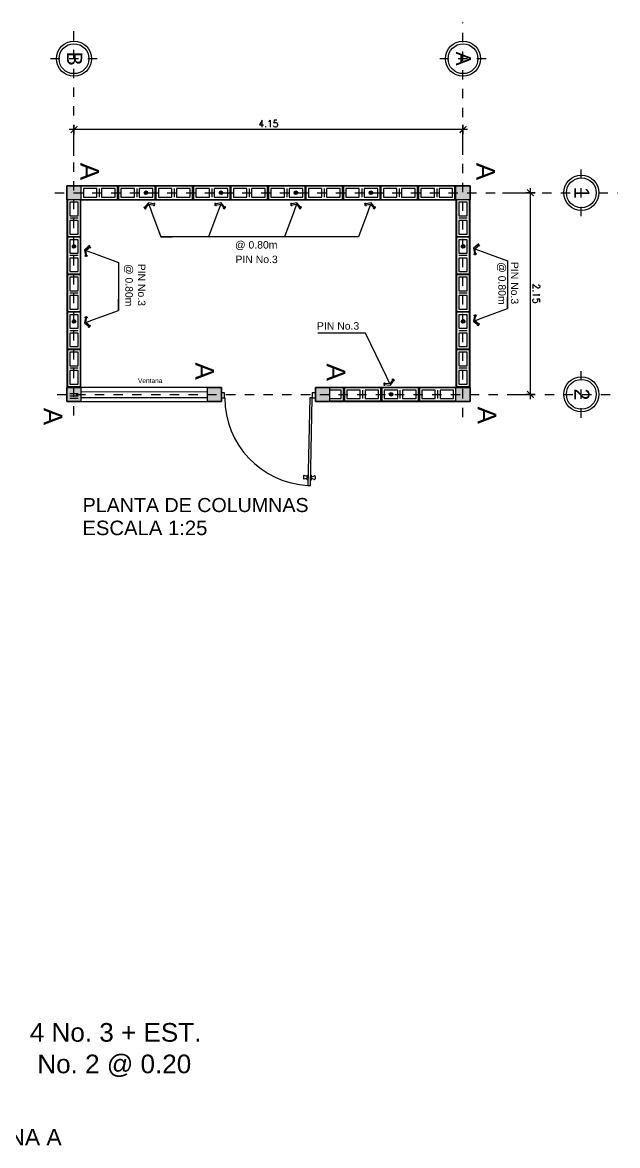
# Model space of a CAD drawing. Header units: metres. Extents: x -0.3 to 26.7, y -6.4 to 6.5.
# Drawn here: x 13.56 to 19.91, y -5.43 to 6.55 of the extents above; entities that cross this region are included whole.
import ezdxf

# ---------------------------------------------------------------- set-up
doc = ezdxf.new("R2010")
doc.units = ezdxf.units.M
doc.linetypes.add('IMPORT-PDF_IMPORT', pattern=[1, 0.8, -0.2])
doc.layers.add('00', color=250, linetype='Continuous')
doc.layers.add('CUARTO DE BOMBAS_dwg _2_', color=8, linetype='Continuous', lineweight=9, true_color=0x767676)
for name, color, linetype, lineweight in [('PDF_Geometry', 7, 'Continuous', 9), ('PDF_Solid Fills', 7, 'Continuous', 9), ('PDF_Text', 7, 'Continuous', 9)]:
    doc.layers.add(name, color=color, linetype=linetype, lineweight=lineweight)
doc.styles.add('Arial', font='arial.ttf', dxfattribs={"height": 0.162037})
doc.styles.add('Arial_1', font='arial.ttf', dxfattribs={"height": 0.05})
doc.styles.add('Arial_2', font='arial.ttf', dxfattribs={"height": 7.958448})
doc.styles.add('Arial_5', font='arial.ttf', dxfattribs={"height": 2.000196})
doc.styles.add('Arial_6', font='arial.ttf', dxfattribs={"height": 6.00065})
doc.styles.add('Arial_8', font='arial.ttf', dxfattribs={"height": 6.964226})
doc.styles.add('Arial_B', font='arial.ttf', dxfattribs={"height": 6.190271})

# ---------------------------------------------------------------- blocks, each defined once
blk = doc.blocks.new('CUARTO DE BOMBAS_dwg _2_-1318126-Leyenda 2')
at = {"layer": 'PDF_Solid Fills'}
for points in [[(-116.9, 214.54), (-114.06, 217.37), (-114.4, 217.71), (-117.24, 214.92)], [(49.13, 214.54), (51.93, 217.37), (51.59, 217.71), (48.75, 214.92)], [(-112.67, 186.17), (-112.67, 192.14), (-118.68, 192.14), (-118.68, 186.17)], [(53.37, 186.17), (53.37, 192.14), (47.35, 192.14), (47.35, 186.17)], [(-85.15, 188.37), (-84.77, 188.37), (-84.68, 188.42), (-84.64, 188.42), (-84.47, 188.5), (-84.39, 188.59), (-84.35, 188.67), (-84.3, 188.71), (-84.26, 188.8), (-84.22, 188.84), (-84.18, 188.92), (-84.18, 189.39), (-84.22, 189.47), (-84.26, 189.52), (-84.3, 189.6), (-84.35, 189.64), (-84.39, 189.73), (-84.47, 189.81), (-84.64, 189.9), (-84.68, 189.9), (-84.77, 189.94), (-85.15, 189.94), (-85.23, 189.9), (-85.28, 189.9), (-85.36, 189.86), (-85.4, 189.81), (-85.49, 189.77), (-85.53, 189.73), (-85.57, 189.64), (-85.62, 189.6), (-85.66, 189.52), (-85.7, 189.47), (-85.74, 189.39), (-85.74, 188.92), (-85.7, 188.84), (-85.66, 188.8), (-85.62, 188.71), (-85.57, 188.67), (-85.53, 188.59), (-85.49, 188.54), (-85.4, 188.5), (-85.36, 188.46), (-85.28, 188.42), (-85.23, 188.42)], [(-52.77, 188.37), (-52.72, 188.42), (-52.64, 188.42), (-52.55, 188.46), (-52.51, 188.5), (-52.43, 188.54), (-52.38, 188.59), (-52.34, 188.67), (-52.3, 188.71), (-52.26, 188.8), (-52.21, 188.84), (-52.17, 188.92), (-52.17, 189.39), (-52.21, 189.47), (-52.26, 189.52), (-52.3, 189.6), (-52.34, 189.64), (-52.38, 189.73), (-52.43, 189.77), (-52.51, 189.81), (-52.55, 189.86), (-52.64, 189.9), (-52.72, 189.9), (-52.77, 189.94), (-53.15, 189.94), (-53.23, 189.9), (-53.27, 189.9), (-53.36, 189.86), (-53.4, 189.81), (-53.48, 189.77), (-53.53, 189.73), (-53.57, 189.64), (-53.61, 189.6), (-53.65, 189.52), (-53.7, 189.47), (-53.74, 189.39), (-53.74, 188.92), (-53.7, 188.84), (-53.65, 188.8), (-53.61, 188.71), (-53.57, 188.67), (-53.53, 188.59), (-53.48, 188.54), (-53.4, 188.5), (-53.36, 188.46), (-53.27, 188.42), (-53.23, 188.42), (-53.15, 188.37)], [(-20.76, 188.37), (-20.72, 188.42), (-20.63, 188.42), (-20.55, 188.46), (-20.51, 188.5), (-20.42, 188.54), (-20.38, 188.59), (-20.34, 188.67), (-20.3, 188.71), (-20.25, 188.8), (-20.21, 188.84), (-20.17, 188.92), (-20.17, 189.39), (-20.21, 189.47), (-20.25, 189.52), (-20.3, 189.6), (-20.34, 189.64), (-20.38, 189.73), (-20.42, 189.77), (-20.51, 189.81), (-20.55, 189.86), (-20.63, 189.9), (-20.72, 189.9), (-20.76, 189.94), (-21.14, 189.94), (-21.23, 189.9), (-21.27, 189.9), (-21.35, 189.86), (-21.4, 189.81), (-21.48, 189.77), (-21.52, 189.73), (-21.57, 189.64), (-21.61, 189.6), (-21.65, 189.52), (-21.69, 189.47), (-21.73, 189.39), (-21.73, 188.92), (-21.69, 188.84), (-21.65, 188.8), (-21.61, 188.71), (-21.57, 188.67), (-21.52, 188.59), (-21.48, 188.54), (-21.4, 188.5), (-21.35, 188.46), (-21.27, 188.42), (-21.23, 188.42), (-21.14, 188.37)], [(10.86, 188.37), (11.24, 188.37), (11.29, 188.42), (11.37, 188.42), (11.45, 188.46), (11.5, 188.5), (11.58, 188.54), (11.62, 188.59), (11.67, 188.67), (11.71, 188.71), (11.75, 188.8), (11.79, 188.84), (11.79, 188.92), (11.84, 189.01), (11.84, 189.31), (11.79, 189.39), (11.79, 189.47), (11.75, 189.52), (11.71, 189.6), (11.67, 189.64), (11.62, 189.73), (11.58, 189.77), (11.5, 189.81), (11.45, 189.86), (11.37, 189.9), (11.29, 189.9), (11.24, 189.94), (10.86, 189.94), (10.78, 189.9), (10.74, 189.9), (10.65, 189.86), (10.61, 189.81), (10.52, 189.77), (10.48, 189.73), (10.44, 189.64), (10.4, 189.6), (10.35, 189.52), (10.31, 189.47), (10.27, 189.39), (10.27, 188.92), (10.31, 188.84), (10.35, 188.8), (10.4, 188.71), (10.44, 188.67), (10.48, 188.59), (10.52, 188.54), (10.61, 188.5), (10.65, 188.46), (10.74, 188.42), (10.78, 188.42)], [(80.37, 187.57), (80.71, 187.91), (77.88, 190.74), (77.54, 190.41)], [(-115.88, 165.47), (-115.42, 165.47), (-115.38, 165.51), (-115.21, 165.6), (-115.12, 165.68), (-115.04, 165.73), (-115, 165.81), (-114.95, 165.85), (-114.91, 165.94), (-114.91, 166.02), (-114.87, 166.06), (-114.87, 166.45), (-114.91, 166.53), (-114.91, 166.57), (-114.95, 166.66), (-115, 166.7), (-115.04, 166.78), (-115.12, 166.83), (-115.21, 166.91), (-115.38, 167), (-115.42, 167.04), (-115.88, 167.04), (-115.97, 167), (-116.01, 166.95), (-116.1, 166.91), (-116.14, 166.87), (-116.22, 166.83), (-116.27, 166.78), (-116.31, 166.7), (-116.35, 166.66), (-116.39, 166.57), (-116.43, 166.53), (-116.43, 166.36), (-116.48, 166.23), (-116.43, 166.15), (-116.43, 166.02), (-116.35, 165.85), (-116.31, 165.81), (-116.27, 165.73), (-116.22, 165.68), (-116.14, 165.64), (-116.1, 165.6), (-116.01, 165.56), (-115.97, 165.51)], [(50.57, 165.47), (50.66, 165.51), (50.7, 165.56), (50.78, 165.6), (50.83, 165.64), (50.91, 165.68), (50.95, 165.73), (50.99, 165.81), (51.04, 165.85), (51.12, 166.02), (51.12, 166.06), (51.16, 166.15), (51.16, 166.36), (51.12, 166.45), (51.12, 166.53), (51.08, 166.57), (51.04, 166.66), (50.99, 166.7), (50.95, 166.78), (50.91, 166.83), (50.83, 166.87), (50.78, 166.91), (50.7, 166.95), (50.66, 167), (50.57, 167.04), (50.11, 167.04), (50.06, 167), (49.98, 166.95), (49.94, 166.91), (49.85, 166.87), (49.64, 166.66), (49.64, 166.57), (49.6, 166.53), (49.56, 166.45), (49.56, 166.06), (49.6, 166.02), (49.64, 165.94), (49.64, 165.85), (49.85, 165.64), (49.94, 165.6), (49.98, 165.56), (50.06, 165.51), (50.11, 165.47)], [(-115.88, 133.47), (-115.42, 133.47), (-115.38, 133.51), (-115.21, 133.59), (-115.12, 133.68), (-115.04, 133.72), (-115, 133.81), (-114.95, 133.85), (-114.91, 133.93), (-114.91, 134.02), (-114.87, 134.06), (-114.87, 134.44), (-114.91, 134.53), (-114.91, 134.57), (-114.95, 134.65), (-115, 134.7), (-115.04, 134.78), (-115.12, 134.82), (-115.21, 134.91), (-115.38, 134.99), (-115.42, 135.03), (-115.88, 135.03), (-115.97, 134.99), (-116.01, 134.95), (-116.1, 134.91), (-116.14, 134.86), (-116.22, 134.82), (-116.27, 134.78), (-116.31, 134.7), (-116.35, 134.65), (-116.39, 134.57), (-116.43, 134.53), (-116.43, 134.36), (-116.48, 134.23), (-116.43, 134.14), (-116.43, 134.02), (-116.35, 133.85), (-116.31, 133.81), (-116.27, 133.72), (-116.22, 133.68), (-116.14, 133.64), (-116.1, 133.59), (-116.01, 133.55), (-115.97, 133.51)], [(50.57, 133.47), (50.66, 133.51), (50.7, 133.55), (50.78, 133.59), (50.83, 133.64), (50.91, 133.68), (50.95, 133.72), (50.99, 133.81), (51.04, 133.85), (51.12, 134.02), (51.12, 134.06), (51.16, 134.14), (51.16, 134.36), (51.12, 134.44), (51.12, 134.53), (51.08, 134.57), (51.04, 134.65), (50.99, 134.7), (50.95, 134.78), (50.91, 134.82), (50.83, 134.86), (50.78, 134.91), (50.7, 134.95), (50.66, 134.99), (50.57, 135.03), (50.11, 135.03), (50.06, 134.99), (49.98, 134.95), (49.94, 134.91), (49.85, 134.86), (49.64, 134.65), (49.64, 134.57), (49.6, 134.53), (49.56, 134.44), (49.56, 134.06), (49.6, 134.02), (49.64, 133.93), (49.64, 133.85), (49.85, 133.64), (49.94, 133.59), (49.98, 133.55), (50.06, 133.51), (50.11, 133.47)], [(-112.67, 100.15), (-112.67, 106.16), (-118.68, 106.16), (-118.68, 100.15)], [(-52.64, 100.15), (-52.64, 106.16), (-58.65, 106.16), (-58.65, 100.15)], [(-6.66, 100.15), (-6.66, 106.16), (-12.63, 106.16), (-12.63, 100.15)], [(53.37, 100.15), (53.37, 106.16), (47.35, 106.16), (47.35, 100.15)], [(19.84, 102.35), (19.88, 102.39), (19.96, 102.44), (20.05, 102.44), (20.13, 102.48), (20.18, 102.56), (20.26, 102.65), (20.3, 102.73), (20.35, 102.78), (20.39, 102.86), (20.43, 102.9), (20.43, 103.37), (20.39, 103.45), (20.35, 103.5), (20.3, 103.58), (20.26, 103.62), (20.22, 103.71), (20.13, 103.79), (19.88, 103.92), (19.75, 103.92), (19.67, 103.96), (19.54, 103.92), (19.37, 103.92), (19.33, 103.88), (19.24, 103.83), (19.2, 103.79), (19.12, 103.75), (19.08, 103.71), (19.03, 103.62), (18.99, 103.58), (18.95, 103.5), (18.91, 103.45), (18.86, 103.37), (18.86, 102.9), (18.91, 102.86), (18.95, 102.78), (18.99, 102.73), (19.03, 102.65), (19.24, 102.44), (19.33, 102.44), (19.37, 102.39), (19.46, 102.35)], [(80.37, 101.55), (80.71, 101.93), (77.88, 104.72), (77.54, 104.38)]]:
    blk.add_hatch(color=256, dxfattribs=at).paths.add_polyline_path(points)
at = {"layer": 'PDF_Geometry', "linetype": 'IMPORT-PDF_IMPORT'}
for p, q in [((-115.67, 94.1), (-115.67, 261.82)), ((50.36, 93.46), (50.36, 261.82)), ((-105.72, 246.33), (-125.62, 246.33)), ((60.31, 246.33), (40.41, 246.33)), ((100.86, 179.19), (100.86, 199.13)), ((-123.84, 189.14), (116.32, 189.14)), ((100.86, 93.21), (100.86, 113.1)), ((-122.78, 103.16), (116.32, 103.16))]:
    blk.add_line(p, q, dxfattribs=at)
at = {"layer": 'PDF_Geometry', "color": 7}
for p, q in [((-104.88, 190.96), (-104.88, 187.36)), ((-88.88, 190.96), (-88.88, 187.36)), ((-72.87, 190.96), (-72.87, 187.36)), ((-56.87, 190.96), (-56.87, 187.36)), ((-40.87, 190.96), (-40.87, 187.36)), ((-24.87, 190.96), (-24.87, 187.36)), ((-8.87, 190.96), (-8.87, 187.36)), ((7.14, 190.96), (7.14, 187.36)), ((23.14, 190.96), (23.14, 187.36)), ((39.14, 190.96), (39.14, 187.36)), ((-85.87, 183.17), (-84.81, 182.32)), ((-81.38, 184.82), (-81.64, 183.46)), ((-55.35, 184.82), (-55.09, 183.46)), ((-50.9, 183.17), (-51.96, 182.32)), ((-23, 184.82), (-22.79, 183.46)), ((-18.56, 183.17), (-19.62, 182.32)), ((8.62, 184.82), (8.87, 183.46)), ((13.06, 183.17), (12.01, 182.32)), ((-113.85, 178.34), (-117.45, 178.34)), ((52.14, 178.34), (48.58, 178.34)), ((-109.53, 166.66), (-108.65, 165.6)), ((54.85, 162.97), (56.2, 163.19)), ((56.5, 167.42), (57.39, 166.36)), ((-113.85, 162.34), (-117.45, 162.34)), ((-111.19, 162.21), (-109.79, 162.47)), ((52.14, 162.34), (48.58, 162.34)), ((-113.85, 146.34), (-117.45, 146.34)), ((52.14, 146.34), (48.58, 146.34)), ((-111.19, 136.13), (-109.79, 135.92)), ((54.85, 136.9), (56.2, 136.68)), ((-113.85, 130.33), (-117.45, 130.33)), ((-109.53, 131.69), (-108.65, 132.75)), ((52.14, 130.33), (48.58, 130.33)), ((56.5, 132.45), (57.39, 133.51)), ((-113.85, 114.33), (-117.45, 114.33)), ((52.14, 114.33), (48.58, 114.33)), ((16.87, 106.84), (17, 108.24)), ((21.15, 108.91), (20.05, 109.68)), ((-113.85, 103.37), (-117.45, 103.37)), ((-113.85, 102.35), (-117.45, 102.35)), ((-113.85, 101.34), (-117.45, 101.34)), ((-112.67, 104.43), (-58.65, 104.3)), ((-112.67, 101.89), (-58.65, 101.89)), ((7.56, 101.38), (7.56, 104.93)), ((23.56, 101.38), (23.56, 104.93)), ((39.56, 101.38), (39.56, 104.93)), ((-17.67, 68.27), (-17.71, 67.22)), ((-16.1, 68.06), (-17.37, 68.49)), ((-16.1, 67.38), (-17.37, 66.96)), ((-14.33, 68.02), (-13.06, 68.4)), ((-14.33, 67.34), (-13.06, 66.88)), ((-12.72, 68.19), (-12.76, 67.09))]:
    blk.add_line(p, q, dxfattribs=at)
at = {"layer": 'PDF_Geometry', "color": 7, "flags": 128}
for points in [[(52.35, 216.14), (48.37, 216.14), (-113.64, 216.14), (-117.66, 216.14)], [(-115.67, 204.88), (-115.67, 218.13), (-115.67, 214.16)], [(-35.32, 217.16), (-35.32, 220.12), (-36.55, 218.13), (-34.73, 218.13)], [(-32.53, 219.57), (-32.28, 219.7), (-31.94, 220.12), (-31.94, 217.16)], [(-29.02, 220.12), (-30.24, 220.12), (-30.33, 218.85), (-30.24, 218.98), (-29.86, 219.15), (-29.48, 219.15), (-29.14, 218.98), (-28.89, 218.73), (-28.76, 218.3), (-28.76, 218.01), (-28.89, 217.58), (-29.14, 217.29), (-29.48, 217.16), (-29.86, 217.16), (-30.24, 217.29), (-30.33, 217.41), (-30.46, 217.71)], [(50.36, 205.35), (50.36, 218.13), (50.36, 214.16)], [(67.25, 189.14), (81.14, 189.14), (77.11, 189.14)], [(79.1, 101.17), (79.1, 105.15), (79.1, 187.15), (79.1, 191.17)], [(-81.04, 184.31), (-83.92, 184.82), (-85.79, 182.53)], [(-85.45, 182.24), (-83.75, 184.31), (-81.09, 183.84)], [(-83.75, 184.31), (-82.53, 181.05), (-78.55, 170.3), (-73.72, 170.3)], [(-53.02, 184.31), (-54.2, 181.05), (-58.18, 170.3), (-78.55, 170.3)], [(-20.68, 184.31), (-21.86, 181.05), (-25.84, 170.3), (-67.16, 170.3)], [(-50.94, 182.53), (-52.81, 184.82), (-55.73, 184.31)], [(-55.64, 183.84), (-53.02, 184.31), (-51.28, 182.24)], [(10.95, 184.31), (9.76, 181.05), (5.78, 170.3), (-35.54, 170.3)], [(-18.6, 182.53), (-20.51, 184.82), (-23.39, 184.31)], [(-23.3, 183.84), (-20.68, 184.31), (-18.98, 182.24)], [(13.02, 182.53), (11.16, 184.82), (8.24, 184.31)], [(8.32, 183.84), (10.95, 184.31), (12.68, 182.24)], [(-108.86, 166.61), (-111.14, 164.75), (-110.64, 161.83)], [(-110.17, 161.92), (-110.64, 164.54), (-108.56, 166.23)], [(-110.64, 164.54), (-107.38, 163.35), (-96.62, 159.38), (-96.62, 139.01)], [(57.13, 167.38), (54.89, 165.51), (55.35, 162.59)], [(55.82, 162.68), (55.4, 165.3), (57.43, 167)], [(55.4, 165.3), (58.61, 164.12), (69.37, 160.14), (69.37, 139.78)], [(82.41, 149.94), (82.53, 149.94), (82.83, 149.81), (82.96, 149.68), (83.13, 149.43), (83.13, 148.96), (82.96, 148.71), (82.83, 148.58), (82.53, 148.45), (82.28, 148.45), (81.98, 148.58), (81.56, 148.83), (80.12, 150.02), (80.12, 148.33)], [(-110.64, 133.81), (-107.38, 135.03), (-96.62, 139.01), (-96.62, 143.84)], [(55.4, 134.57), (58.61, 135.8), (69.37, 139.78), (69.37, 144.6)], [(82.53, 146.04), (82.7, 145.79), (83.13, 145.41), (80.12, 145.41)], [(83.13, 142.53), (83.13, 143.71), (81.81, 143.84), (81.98, 143.71), (82.11, 143.37), (82.11, 142.99), (81.98, 142.61), (81.69, 142.4), (81.26, 142.27), (80.97, 142.27), (80.54, 142.4), (80.25, 142.61), (80.12, 142.99), (80.12, 143.37), (80.25, 143.71), (80.42, 143.84), (80.67, 143.97)], [(-110.64, 136.52), (-111.14, 133.64), (-108.86, 131.77)], [(-108.56, 132.11), (-110.64, 133.81), (-110.17, 136.43)], [(55.35, 137.28), (54.89, 134.4), (57.13, 132.54)], [(57.43, 132.87), (55.4, 134.57), (55.82, 137.19)], [(19.16, 107.6), (17.68, 110.73), (8.79, 129.32), (-11.57, 129.32)], [(-6.66, 100.36), (-0.65, 100.36), (-0.65, 105.95), (-6.66, 105.95)], [(16.45, 107.35), (19.37, 107.14), (21.06, 109.55)], [(20.68, 109.8), (19.16, 107.6), (16.49, 107.81)], [(-6.66, 101.38), (-1.67, 101.38), (-1.67, 104.93), (-6.66, 104.93)], [(69.66, 103.16), (81.14, 103.16), (77.11, 103.16)], [(-15.77, 66.75), (-16.1, 66.75), (-16.06, 68.65), (-15.72, 68.65)], [(-14.71, 66.75), (-14.33, 66.71), (-14.33, 68.61), (-14.66, 68.61)]]:
    blk.add_lwpolyline(points, dxfattribs=at)
for points in [[(-33.88, 217.41), (-33.97, 217.29), (-33.88, 217.16), (-33.76, 217.29)], [(-118.68, 186.17), (-118.68, 192.14), (-112.67, 192.14), (-112.67, 186.17)], [(47.35, 106.16), (-12.63, 106.16), (-12.63, 100.15), (53.37, 100.15), (53.37, 192.14), (-118.68, 192.14), (-118.68, 100.15), (-52.64, 100.15), (-52.64, 106.16), (-112.67, 106.16), (-112.67, 186.17), (47.35, 186.17)], [(-112.67, 186.34), (-97.05, 186.34), (-97.05, 191.97), (-112.67, 191.97)], [(-96.67, 186.34), (-81.04, 186.34), (-81.04, 191.97), (-96.67, 191.97)], [(-80.66, 186.34), (-65.04, 186.34), (-65.04, 191.97), (-80.66, 191.97)], [(-64.66, 186.34), (-49.04, 186.34), (-49.04, 191.97), (-64.66, 191.97)], [(-48.66, 186.34), (-33.04, 186.34), (-33.04, 191.97), (-48.66, 191.97)], [(-32.66, 186.34), (-17.04, 186.34), (-17.04, 191.97), (-32.66, 191.97)], [(-16.65, 186.34), (-1.03, 186.34), (-1.03, 191.97), (-16.65, 191.97)], [(-0.65, 186.34), (14.97, 186.34), (14.97, 191.97), (-0.65, 191.97)], [(15.35, 186.34), (30.97, 186.34), (30.97, 191.97), (15.35, 191.97)], [(31.35, 186.34), (46.93, 186.34), (46.93, 191.97), (31.35, 191.97)], [(47.35, 186.17), (47.35, 192.14), (53.37, 192.14), (53.37, 186.17)], [(-105.89, 187.36), (-105.89, 190.96), (-111.65, 190.96), (-111.65, 187.36)], [(-103.86, 187.36), (-98.06, 187.36), (-98.06, 190.96), (-103.86, 190.96)], [(-89.89, 187.36), (-89.89, 190.96), (-95.65, 190.96), (-95.65, 187.36)], [(-87.86, 187.36), (-82.06, 187.36), (-82.06, 190.96), (-87.86, 190.96)], [(-73.89, 187.36), (-73.89, 190.96), (-79.65, 190.96), (-79.65, 187.36)], [(-71.86, 187.36), (-66.06, 187.36), (-66.06, 190.96), (-71.86, 190.96)], [(-57.89, 187.36), (-57.89, 190.96), (-63.64, 190.96), (-63.64, 187.36)], [(-55.86, 187.36), (-50.06, 187.36), (-50.06, 190.96), (-55.86, 190.96)], [(-41.89, 187.36), (-41.89, 190.96), (-47.64, 190.96), (-47.64, 187.36)], [(-39.85, 187.36), (-34.05, 187.36), (-34.05, 190.96), (-39.85, 190.96)], [(-25.88, 187.36), (-25.88, 190.96), (-31.64, 190.96), (-31.64, 187.36)], [(-23.85, 187.36), (-18.05, 187.36), (-18.05, 190.96), (-23.85, 190.96)], [(-9.88, 187.36), (-9.88, 190.96), (-15.64, 190.96), (-15.64, 187.36)], [(-7.85, 187.36), (-2.05, 187.36), (-2.05, 190.96), (-7.85, 190.96)], [(6.12, 187.36), (6.12, 190.96), (0.36, 190.96), (0.36, 187.36)], [(8.15, 187.36), (13.95, 187.36), (13.95, 190.96), (8.15, 190.96)], [(22.12, 187.36), (22.12, 190.96), (16.37, 190.96), (16.37, 187.36)], [(24.16, 187.36), (29.95, 187.36), (29.95, 190.96), (24.16, 190.96)], [(38.13, 187.36), (38.13, 190.96), (32.37, 190.96), (32.37, 187.36)], [(40.16, 187.36), (45.91, 187.36), (45.91, 190.96), (40.16, 190.96)], [(-118.47, 186.17), (-118.47, 170.55), (-112.84, 170.55), (-112.84, 186.17)], [(-117.45, 179.36), (-113.85, 179.36), (-113.85, 185.16), (-117.45, 185.16)], [(47.57, 186.17), (47.57, 170.55), (53.15, 170.55), (53.15, 186.17)], [(48.58, 179.36), (52.14, 179.36), (52.14, 185.16), (48.58, 185.16)], [(-117.45, 177.32), (-117.45, 171.57), (-113.85, 171.57), (-113.85, 177.32)], [(48.58, 177.32), (48.58, 171.57), (52.14, 171.57), (52.14, 177.32)], [(-118.47, 170.17), (-118.47, 154.55), (-112.84, 154.55), (-112.84, 170.17)], [(-117.45, 163.35), (-113.85, 163.35), (-113.85, 169.15), (-117.45, 169.15)], [(47.57, 170.17), (47.57, 154.55), (53.15, 154.55), (53.15, 170.17)], [(48.58, 163.35), (52.14, 163.35), (52.14, 169.15), (48.58, 169.15)], [(-117.45, 161.32), (-117.45, 155.57), (-113.85, 155.57), (-113.85, 161.32)], [(48.58, 161.32), (48.58, 155.57), (52.14, 155.57), (52.14, 161.32)], [(-118.47, 154.17), (-118.47, 138.55), (-112.84, 138.55), (-112.84, 154.17)], [(47.57, 154.17), (47.57, 138.55), (53.15, 138.55), (53.15, 154.17)], [(-117.45, 147.35), (-113.85, 147.35), (-113.85, 153.15), (-117.45, 153.15)], [(48.58, 147.35), (52.14, 147.35), (52.14, 153.15), (48.58, 153.15)], [(-117.45, 145.32), (-117.45, 139.56), (-113.85, 139.56), (-113.85, 145.32)], [(48.58, 145.32), (48.58, 139.56), (52.14, 139.56), (52.14, 145.32)], [(80.42, 147.35), (80.25, 147.48), (80.12, 147.35), (80.25, 147.23)], [(-118.47, 138.17), (-118.47, 122.55), (-112.84, 122.55), (-112.84, 138.17)], [(-117.45, 131.35), (-113.85, 131.35), (-113.85, 137.15), (-117.45, 137.15)], [(47.57, 138.17), (47.57, 122.55), (53.15, 122.55), (53.15, 138.17)], [(48.58, 131.35), (52.14, 131.35), (52.14, 137.15), (48.58, 137.15)], [(-117.45, 129.32), (-117.45, 123.56), (-113.85, 123.56), (-113.85, 129.32)], [(48.58, 129.32), (48.58, 123.56), (52.14, 123.56), (52.14, 129.32)], [(-118.47, 122.16), (-118.47, 106.54), (-112.84, 106.54), (-112.84, 122.16)], [(-117.45, 115.35), (-113.85, 115.35), (-113.85, 121.15), (-117.45, 121.15)], [(47.57, 122.16), (47.57, 106.54), (53.15, 106.54), (53.15, 122.16)], [(48.58, 115.35), (52.14, 115.35), (52.14, 121.15), (48.58, 121.15)], [(-117.45, 113.32), (-117.45, 107.56), (-113.85, 107.56), (-113.85, 113.32)], [(48.58, 113.32), (48.58, 107.56), (52.14, 107.56), (52.14, 113.32)], [(-118.68, 100.15), (-118.68, 106.16), (-112.67, 106.16), (-112.67, 100.15)], [(-58.65, 106.16), (-112.67, 106.16), (-112.67, 100.15), (-58.65, 100.15)], [(-58.65, 100.15), (-58.65, 106.16), (-52.64, 106.16), (-52.64, 100.15)], [(-12.63, 100.15), (-12.63, 106.16), (-6.66, 106.16), (-6.66, 100.15)], [(15.35, 105.95), (-0.27, 105.95), (-0.27, 100.36), (15.35, 100.36)], [(31.35, 105.95), (15.73, 105.95), (15.73, 100.36), (31.35, 100.36)], [(47.35, 105.95), (31.73, 105.95), (31.73, 100.36), (47.35, 100.36)], [(47.35, 100.15), (47.35, 106.16), (53.37, 106.16), (53.37, 100.15)], [(-52.64, 103.79), (-52.64, 101.67), (-51.37, 101.67), (-51.37, 103.79)], [(-15.81, 64.34), (-14.75, 64.29), (-13.95, 101.67), (-15.05, 101.67)], [(-13.95, 103.79), (-13.95, 101.67), (-12.63, 101.67), (-12.63, 103.79)], [(6.54, 104.93), (0.74, 104.93), (0.74, 101.38), (6.54, 101.38)], [(8.58, 104.93), (8.58, 101.38), (14.33, 101.38), (14.33, 104.93)], [(22.55, 104.93), (16.75, 104.93), (16.75, 101.38), (22.55, 101.38)], [(24.58, 104.93), (24.58, 101.38), (30.34, 101.38), (30.34, 104.93)], [(38.55, 104.93), (32.75, 104.93), (32.75, 101.38), (38.55, 101.38)], [(40.58, 104.93), (40.58, 101.38), (46.34, 101.38), (46.34, 104.93)]]:
    blk.add_lwpolyline(points, close=True, dxfattribs=at)
at = {"layer": 'PDF_Geometry', "color": 7}
for centre, radius in [((-115.65, 246.35), 7.51), ((-115.65, 246.35), 6.37), ((50.38, 246.35), 7.51), ((50.38, 246.35), 6.37), ((100.88, 189.16), 7.51), ((100.88, 189.16), 6.37), ((-84.92, 189.16), 0.783), ((-52.91, 189.16), 0.783), ((-20.95, 189.16), 0.783), ((11.05, 189.16), 0.783), ((-115.65, 166.25), 0.783), ((50.38, 166.25), 0.783), ((-115.65, 134.29), 0.783), ((50.38, 134.29), 0.783), ((100.88, 103.18), 7.51), ((100.88, 103.18), 6.37), ((19.69, 103.18), 0.783)]:
    blk.add_circle(centre, radius, dxfattribs=at)
for centre, radius, start, end in [((-13.92, 101.7), 37.4, 180, 267.1436), ((-17.44, 68.29), 0.233, 70.4829, 178.7913), ((-17.44, 67.24), 0.233, 178.7916, 287.1057), ((-12.95, 67.11), 0.233, 250.4829, 358.7913), ((-12.95, 68.21), 0.233, 358.7916, 107.1057)]:
    blk.add_arc(centre, radius, start, end, dxfattribs=at)
at = {"layer": 'PDF_Text', "attachment_point": 1, "rotation": 270, "line_spacing_factor": 0.941778}
for s, insert, char_height, width, style in [('A', (53.84, 249.38), 6.45, 7.1323, 'Arial'), ('B', (-112.15, 249.38), 6.45, 7.1323, 'Arial'), ('A', (-104.99, 201.96), 7.96, 8.9515, 'Arial_2'), ('A', (64.05, 201.96), 7.96, 8.9515, 'Arial_2'), ('1', (104.34, 191.68), 6.45, 5.9567, 'Arial'), ('@ 0.80m', (-90.54, 158.78), 3.183, 21.6732, 'Arial_1'), ('PIN No.3', (-85.17, 158.91), 3.183, 21.5954, 'Arial_1'), ('@ 0.80m', (68.63, 159.54), 3.183, 21.6732, 'Arial_1'), ('PIN No.3', (74.01, 159.67), 3.183, 21.5954, 'Arial_1'), ('A', (-55.92, 116.79), 7.96, 8.9515, 'Arial_2'), ('A', (0.21, 116.32), 7.96, 8.9515, 'Arial_2'), ('2', (104.34, 105.65), 6.45, 5.9567, 'Arial'), ('A', (-120.69, 97.44), 7.96, 8.9515, 'Arial_2'), ('A', (64.56, 97.95), 7.96, 8.9515, 'Arial_2')]:
    blk.add_mtext(s, dxfattribs=dict(at, insert=insert, char_height=char_height, width=width, style=style))
at = {"layer": 'PDF_Text', "attachment_point": 1, "line_spacing_factor": 0.941778}
for s, insert, char_height, width, style in [('@ 0.80m', (-46.93, 168.55), 3.183, 21.6732, 'Arial_1'), ('PIN No.3', (-46.73, 162.34), 3.183, 21.5954, 'Arial_1'), ('PIN No.3', (-11.96, 133.96), 3.183, 21.5954, 'Arial_1'), ('Ventana', (-88.33, 110), 2, 12.4115, 'Arial_5'), ('PLANTA DE COLUMNAS', (-111.95, 58.95), 6.0006, 114.556, 'Arial_6'), ('ESCALA 1:25', (-112.07, 49.29), 6.1903, 63.4959, 'Arial_B'), ('4 No. 3 + EST.', (-134.51, -165.05), 7.9584, 88.7449, 'Arial_2'), ('No. 2 @ 0.20', (-131.29, -178.51), 7.9584, 79.6972, 'Arial_2'), ('COLUMNA A', (-178.75, -210.24), 6.964, 70.2259, 'Arial_8')]:
    blk.add_mtext(s, dxfattribs=dict(at, insert=insert, char_height=char_height, width=width, style=style))
blk = doc.blocks.new('MACHOTE HD-04 DETALLES CUARTO DE BOMBAS (escala 1-25 a metros)')
at = {"layer": 'CUARTO DE BOMBAS_dwg _2_', "color": 7}
blk.add_blockref('CUARTO DE BOMBAS_dwg _2_-1318126-Leyenda 2', (0, 0), dxfattribs=at)

msp = doc.modelspace()

# ---------------------------------------------------------------- block references
at = {"layer": '00', "xscale": 0.025, "yscale": 0.025}
msp.add_blockref('MACHOTE HD-04 DETALLES CUARTO DE BOMBAS (escala 1-25 a metros)', (17, 0), dxfattribs=at)

doc.saveas('drawing.dxf')
